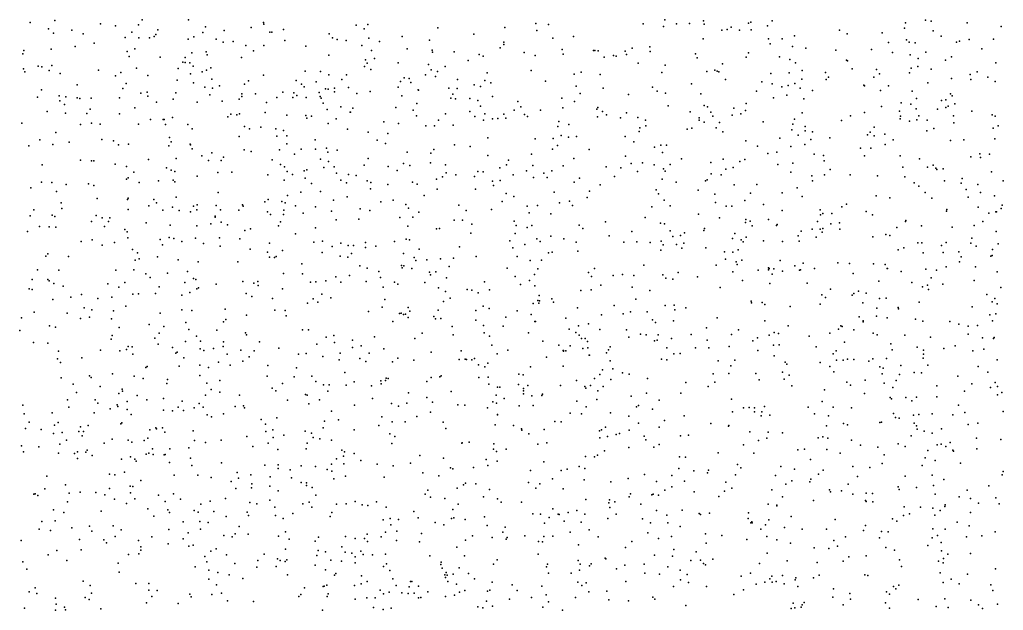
# Model space of a CAD drawing. Extents: x 0 to 9999, y 0 to 6000.
# Drawn here: x 4999 to 9996, y 0 to 3000 of the extents above; entities that cross this region are included whole.
import ezdxf

# ---------------------------------------------------------------- set-up
doc = ezdxf.new("R2010")
doc.units = 0
doc.layers.get('0').update_dxf_attribs({"linetype": 'CONTINUOUS'})

msp = doc.modelspace()

# ---------------------------------------------------------------- linework, layer by layer
for p in [(5622.3, 3000.2), (5856.6, 2998.7), (8276.3, 2999), (5052.1, 2985.6), (5146.2, 2954.3), (5177.6, 2995.2), (5410.5, 2978.5), (5486.7, 2969.1), (5603.8, 2974.2), (5701.7, 2949.3), (5944.2, 2964.5), (6175.3, 2960.6), (6238, 2985.8), (6239.9, 2976.7), (6340.4, 2950.3), (6709, 2972.6), (6750, 2953.7), (6767.9, 2976.4), (7123.7, 2957.9), (7464.8, 2959.7), (7621, 2981.1), (7685, 2975.1), (8166.9, 2979.5), (8269.3, 2965.9), (8336.4, 2978.7), (8401.7, 2980.2), (8472.8, 2994.1), (8476, 2977.6), (8593.7, 2950.2), (8614.2, 2962.8), (8702.5, 2982.7), (8714, 2987.4), (8715.9, 2948.2), (8798.5, 2968.7), (8822.2, 2994.9), (9493.5, 2957.1), (9499.9, 2984.6), (9600.4, 2997.8), (9630.5, 2992.1), (9812.9, 2983.8), (9985, 2965.5), (5171.8, 2932.1), (5265.2, 2947.4), (5322.8, 2927.5), (5535.3, 2909), (5568.6, 2936), (5605, 2908.1), (5658.2, 2908.1), (5683.1, 2913.9), (5690.8, 2925), (5855.9, 2901), (5883.4, 2913.8), (5929.5, 2934.5), (5998, 2900.9), (6038.9, 2944.4), (6270, 2936.2), (6279.6, 2936.2), (6572, 2928), (6588.7, 2908.4), (6613, 2899.4), (6773.6, 2906.5), (6942.6, 2914.2), (7306.1, 2926.4), (7626.7, 2945.8), (7708.6, 2906.8), (7812.3, 2914.4), (8472.1, 2902.3), (8566.2, 2947.6), (8655.8, 2947.6), (8803.6, 2903.5), (8873.4, 2902.6), (8935.5, 2918.7), (9163.3, 2947), (9203.6, 2927.7), (9380.2, 2933.3), (9640.1, 2942.8), (9680.4, 2915.9), (9822.5, 2899.4), (9947.2, 2901.4), (5159, 2850), (5281.2, 2864.2), (5377.9, 2880.9), (5585.2, 2852.8), (6033.8, 2886.6), (6033.8, 2886.5), (6084.4, 2888.5), (6148.4, 2869.5), (6239.3, 2868.9), (6346.8, 2894.7), (6453.6, 2866), (6657.8, 2893.7), (6737.8, 2868.2), (6828, 2889.7), (6968.2, 2851.8), (7082.1, 2895.9), (7440.5, 2858), (7458.4, 2886.4), (7459.7, 2873.5), (7755.3, 2848.8), (8110.5, 2855.1), (8200.8, 2861.6), (8812.6, 2878), (8925.2, 2864.1), (8993.7, 2855.8), (9325.8, 2849.4), (9412.9, 2883.9), (9505, 2897), (9518.5, 2885.3), (9548.5, 2882.8), (9759.1, 2886.6), (9773.2, 2890.3), (9887.7, 2851.9), (5016.3, 2826.3), (5020.1, 2843.2), (5544.9, 2838.2), (5555.8, 2813.4), (5713.8, 2810), (5840.5, 2807.3), (5874.5, 2832.3), (5946.1, 2837.4), (5952.5, 2821.7), (6126.6, 2807.7), (6188.1, 2842.4), (6569.5, 2820.1), (6786.4, 2844.1), (6802.4, 2803), (7094.9, 2845.8), (7096.8, 2835.1), (7206.2, 2836.4), (7334.2, 2823.6), (7354.1, 2814), (7562.1, 2833.9), (7618.4, 2818.5), (7760.5, 2825.6), (7914.7, 2843.7), (7921.1, 2843.2), (7938.4, 2842), (7969.1, 2809.9), (8015.2, 2819), (8029.9, 2814.1), (8075.3, 2840.6), (8081.7, 2823.1), (8202, 2837.9), (8431.8, 2825.9), (8440.7, 2806.7), (8690.3, 2809.7), (8701.9, 2831.9), (8859.9, 2811.6), (9144.7, 2845.7), (9434, 2833.6), (9522.9, 2821.4), (9564.5, 2803.1), (9602.3, 2834.8), (9732.2, 2810.8), (5018.8, 2751.3), (5093.1, 2763.7), (5112.3, 2760.3), (5162.8, 2767.6), (5592.9, 2753.7), (5804.1, 2752.4), (5829, 2784), (5840.5, 2782.9), (5864.2, 2781.3), (5881.5, 2763.6), (5971.1, 2755.7), (6750.6, 2762.4), (6757, 2795.4), (6764.7, 2779.3), (6922.1, 2781.3), (7077, 2771.7), (7160.8, 2762.9), (7277.9, 2793), (8140.6, 2778.6), (8278.8, 2768.3), (8570, 2776.3), (8911.1, 2797.2), (8939.9, 2781.3), (9199.1, 2794.8), (9205.5, 2791.6), (9227.9, 2750.2), (9527.4, 2754.2), (9561.3, 2762.8), (9702.8, 2794.4), (9958.8, 2780.6), (5026.5, 2735.3), (5150, 2742.2), (5205, 2726.7), (5400.2, 2743.1), (5486.6, 2715.6), (5514.1, 2732.7), (5651.1, 2716), (5867.4, 2725.9), (5926.9, 2736.1), (5949.3, 2743.6), (6237.3, 2718.9), (6449.8, 2739), (6527.2, 2737.8), (6570.1, 2720.4), (6660.3, 2719.4), (6782.6, 2747.1), (6952.8, 2705.1), (6978.4, 2700.6), (7061, 2719.8), (7089.1, 2745.7), (7111.5, 2711.6), (7122.4, 2736.2), (7373.9, 2730.9), (7597.3, 2742.7), (7816.1, 2722.7), (7851.3, 2734.1), (7948, 2722.1), (8262.2, 2732.2), (8490.7, 2737.5), (8531.6, 2744.5), (8543.1, 2739.1), (8550.8, 2735.7), (8815.1, 2726.6), (8907.9, 2729.9), (8975.1, 2742.2), (9092.2, 2732.4), (9107.6, 2708.5), (9338.6, 2708.9), (9351.4, 2747.1), (9366.8, 2725.2), (9519.1, 2730.9), (9629.8, 2748.2), (9732.2, 2701.1), (9828.2, 2721.7), (9862.8, 2734.6), (9917.1, 2707.8), (5292.1, 2668.9), (5523.1, 2651.1), (5541, 2675.7), (5799.6, 2693.3), (5882.8, 2679.7), (5939.7, 2657.8), (5975.6, 2698.1), (5979.4, 2651.6), (6014, 2664.4), (6142, 2671.8), (6161.8, 2690.2), (6403.7, 2690.8), (6431.9, 2672.6), (6444.7, 2659.6), (6505.5, 2684.9), (6552.8, 2649.2), (6598.3, 2652.7), (6635.4, 2696.5), (6670.6, 2656.3), (6922.7, 2657), (6934.2, 2687), (6986.7, 2681.5), (7179.3, 2652.5), (7222.2, 2651), (7222.9, 2696), (7308, 2669.5), (7340, 2660.2), (7361.7, 2691.7), (7393.1, 2679.6), (7670.8, 2687.3), (7825.7, 2663.2), (7964, 2652.3), (8214.8, 2658.2), (8412.6, 2674.4), (8585.4, 2695.7), (8769, 2684.4), (8821.5, 2674.5), (8871.4, 2659.6), (8903.4, 2666.5), (8937.3, 2675.8), (8964.9, 2651.7), (8971.9, 2697.8), (9096.1, 2695.8), (9288.1, 2668.3), (9291.3, 2663.4), (9412.8, 2664.9), (9612.5, 2679.7), (9830.8, 2695.5), (9954.3, 2686.7), (5090.5, 2606.9), (5110.3, 2644.5), (5199.3, 2613.6), (5234.5, 2607.8), (5290.8, 2602.8), (5305.5, 2599.5), (5363.1, 2601.4), (5505.8, 2603.9), (5615.3, 2627.3), (5647.9, 2631.8), (5650.5, 2612), (5793.2, 2627.8), (5965.3, 2617.9), (6127.2, 2623.9), (6127.2, 2610.1), (6197, 2622.8), (6305.8, 2605.2), (6337.1, 2632), (6387.1, 2605), (6392.2, 2628.1), (6407.5, 2614.8), (6455.5, 2604.3), (6520.2, 2630), (6525.3, 2609.5), (6530.4, 2601.2), (6566.9, 2647.9), (6599.5, 2633.8), (6711.5, 2625.7), (6780, 2635.7), (6941.3, 2613.5), (7023.8, 2643.1), (7025.1, 2642.7), (7190.2, 2600.8), (7200.5, 2621.3), (7212.6, 2598.4), (7286.2, 2600), (7400.8, 2610.6), (7752.8, 2600.9), (7847.5, 2624.5), (8092.6, 2620.9), (8238.5, 2637.7), (8279.5, 2626.1), (8459.9, 2623.7), (8742.2, 2636.6), (8829.2, 2603.7), (8895.7, 2617), (9027.6, 2641.2), (9372.5, 2640.9), (9533.2, 2637.3), (9554.9, 2599.3), (9727.7, 2623.1), (9736.7, 2612.8), (5203.1, 2587.2), (5226.8, 2568.6), (5583.9, 2551.8), (5694.6, 2581.5), (5778.4, 2596.2), (5901.3, 2581.2), (6028, 2586.8), (6113.8, 2595.9), (6252.7, 2579.5), (6541.9, 2576.9), (6630.2, 2556.7), (6691.7, 2551.3), (6909.9, 2554.4), (7016.8, 2573.9), (7327.2, 2588.9), (7340, 2560.6), (7529.4, 2585.4), (7546, 2556.8), (7757.9, 2552), (7818, 2585.1), (7937.1, 2554.6), (8293.5, 2562.7), (8475.9, 2564.1), (8493.2, 2557.9), (8627, 2550.9), (8690.3, 2574), (8982.8, 2598), (9377.6, 2558.6), (9478.1, 2578.2), (9526.8, 2570.5), (9681.6, 2589.6), (9703.4, 2592.9), (9704.7, 2554.7), (9715.5, 2561.2), (9750.1, 2573.5), (5139.1, 2533), (5232.5, 2524.7), (5340.7, 2523.7), (5358, 2545.3), (5505.8, 2522), (5776.5, 2502.7), (6056.2, 2507.4), (6072.2, 2520.7), (6102.3, 2516.6), (6116.3, 2521.3), (6246.3, 2528.8), (6357, 2515.8), (6453, 2513.9), (6458.7, 2499.5), (6481.8, 2509.9), (6561.1, 2543.8), (6678.9, 2529.6), (6680.2, 2530.6), (6998.2, 2540.8), (7015.5, 2511.7), (7162.7, 2522.4), (7285.6, 2533.8), (7311.2, 2508.3), (7361.7, 2521.3), (7459.6, 2520.2), (7469.9, 2499.4), (7512.1, 2539.8), (7564.6, 2518.9), (7580, 2509.2), (7645.9, 2541.3), (7931.3, 2546.4), (7934.5, 2505.9), (7959.5, 2533.9), (7979.9, 2517.2), (8051, 2501.6), (8081.7, 2527.8), (8139.9, 2503), (8404.9, 2531.9), (8451, 2501.4), (8509.8, 2531), (8520.7, 2510.7), (8618, 2514.5), (8663.4, 2522.1), (8685.8, 2538.9), (8973.8, 2526.8), (9220.2, 2511.9), (9291.9, 2528.5), (9468.5, 2535.2), (9474.3, 2509.6), (9553.6, 2547.3), (9567.1, 2511.1), (9661.8, 2545), (9743.7, 2511.8), (9835.9, 2535.8), (9939.5, 2516.2), (9954.2, 2509.7), (5009.8, 2474.7), (5308.7, 2468.1), (5363.7, 2474.7), (5408.5, 2469.3), (5603.1, 2469.4), (5663.9, 2492.9), (5729.2, 2492.9), (5733, 2493.5), (5740, 2467.5), (5853.9, 2467), (6141.3, 2457.9), (6225.1, 2454.4), (6566.2, 2472.3), (6607.2, 2496.4), (6849.7, 2480.6), (6924.6, 2472.1), (7062.9, 2461.1), (7106.4, 2461.5), (7126.9, 2489), (7201.7, 2464.1), (7356, 2489.4), (7400.8, 2496.9), (7428.9, 2497.6), (7733.5, 2457.3), (7738.7, 2483.2), (7789.9, 2467.9), (8149.5, 2450.6), (8178.3, 2489), (8179.6, 2461.1), (8413.2, 2449.1), (8451.6, 2489.5), (8475.9, 2478.8), (8537.3, 2451.5), (8554.6, 2477.9), (8776.1, 2481.4), (8927.1, 2470), (8934.8, 2495.7), (8990.4, 2456.9), (9174.8, 2487.5), (9340.5, 2453.7), (9471.7, 2496.5), (9520.3, 2484.3), (9556.8, 2491), (9609.3, 2489.2), (9744.3, 2476.4), (9944, 2449.1), (9969.6, 2460.8), (5182.6, 2427.8), (5759.9, 2400.9), (5875.7, 2445.6), (6114.4, 2407.4), (6166.9, 2445.2), (6301.3, 2445.3), (6305.1, 2408.9), (6339, 2437.4), (6356.3, 2410.4), (6664.8, 2443.9), (6769.1, 2429.6), (6869.6, 2421.3), (7378.4, 2400.3), (7750.8, 2411.5), (7787.9, 2403.5), (7827.6, 2406.3), (8075.9, 2406.8), (8147, 2431.9), (8390.1, 2444.6), (8571.3, 2430), (8921.3, 2440.7), (8953.3, 2414.4), (8989.8, 2436.3), (9026.9, 2431.3), (9114.6, 2399.8), (9306.6, 2415.1), (9319.4, 2429), (9340.5, 2410.7), (9394.9, 2418.5), (9607.4, 2436.4), (9643.9, 2447.5), (5046.3, 2359.7), (5102, 2389.8), (5167.9, 2366.5), (5250.4, 2377.3), (5416.8, 2391.1), (5475.7, 2385.6), (5501.3, 2365), (5551.9, 2368.4), (5756.7, 2359.4), (5769.5, 2379.4), (5864.8, 2367.9), (5866.7, 2364.8), (6356.3, 2369.7), (6500.3, 2389.6), (6815.2, 2387.5), (6857.4, 2370.5), (7207.5, 2364.5), (7287.5, 2356.3), (7618.3, 2395.3), (7709.9, 2396.9), (7731, 2360.6), (8119.4, 2379.6), (8225, 2353.4), (8257, 2362.4), (8285.2, 2362.4), (8687.7, 2384.3), (8747.9, 2356.9), (8860.5, 2398.5), (8916.8, 2356), (8987.9, 2366.7), (9018, 2391.7), (9395.5, 2366.2), (9435.9, 2390.5), (9727.7, 2386.7), (9796.2, 2389.5), (9952.3, 2395.3), (5875.1, 2343.7), (5924.3, 2308.9), (5975.5, 2323.5), (6034.4, 2301.3), (6140.6, 2338.5), (6175.8, 2331.2), (6318.6, 2339.1), (6395.3, 2317.9), (6429.9, 2342.6), (6502.9, 2342.9), (6558.5, 2348.3), (6564.3, 2327.3), (6612.9, 2337), (6967.5, 2327.3), (7087.8, 2322.5), (7103.8, 2340.7), (7377.1, 2309.9), (7599.8, 2317.6), (7705.4, 2341.7), (7892.9, 2340), (8077.8, 2306.6), (8265.3, 2326.3), (8800.4, 2320.4), (8845.8, 2327.4), (9034.6, 2317), (9083.2, 2309.9), (9271.4, 2348.3), (9290.6, 2307.8), (9323.2, 2347.8), (9472.3, 2308.1), (9832, 2303.2), (9876.8, 2319.1), (9880, 2300.1), (9926.7, 2317.4), (5114.1, 2262.5), (5309.3, 2287.1), (5365, 2282.6), (5376.5, 2283.4), (5484.7, 2266.5), (5542.9, 2253.7), (5653.6, 2289.2), (5794.4, 2295.2), (5958.2, 2285.2), (6022.9, 2285.2), (6282.1, 2287.8), (6324.3, 2263.9), (6344.8, 2253.4), (6527.2, 2291.9), (6543.8, 2249.7), (6567.5, 2280), (6597.6, 2253.4), (6749.9, 2262), (6769.1, 2295.7), (6871.5, 2254.1), (6948.9, 2269.1), (6982.2, 2259.6), (7086.5, 2272.8), (7162, 2263.5), (7473.1, 2263.7), (7482, 2287.2), (7606.8, 2260.2), (7760.4, 2257.2), (7814.8, 2295.7), (7978, 2252.8), (8106, 2269.5), (8162.9, 2272.4), (8223.1, 2262.8), (8303.7, 2265.2), (8362, 2294), (8511.1, 2274.6), (8573.2, 2291.8), (8623.7, 2249.8), (8657, 2279.4), (8683.9, 2290.5), (8850.9, 2265.1), (8927.1, 2272), (9085.8, 2282.5), (9486.4, 2251.4), (9570.2, 2293.7), (9611.8, 2250.6), (9640.6, 2261.5), (5578.7, 2225.9), (5745.8, 2246.9), (5768.8, 2235.1), (5788, 2228.4), (5901.3, 2205.8), (6006.2, 2223.9), (6077.3, 2225), (6260.3, 2212.2), (6357.6, 2228.3), (6385.7, 2213), (6444.6, 2231.9), (6458.1, 2237.9), (6609.1, 2219.8), (6669.9, 2214.2), (6709.6, 2208.7), (6917.6, 2233.6), (7146.7, 2202.2), (7165.9, 2222.7), (7215.1, 2212.7), (7310.5, 2204.3), (7326.5, 2229.6), (7354.7, 2227.6), (7438.5, 2247.7), (7506.3, 2212.9), (7574.2, 2232.5), (7661.8, 2220.1), (7702.2, 2232.1), (8020.9, 2203.6), (8052.9, 2247.9), (8137.3, 2228.8), (8269.8, 2242.2), (8278.1, 2231.5), (8512.4, 2217.4), (8563.6, 2211.9), (8586.6, 2240.7), (8916.8, 2226.5), (9023.1, 2206.3), (9087.7, 2212.9), (9116.5, 2238.8), (9218.2, 2212.3), (9357.1, 2206.3), (9495.4, 2202.3), (9654.1, 2245.3), (9658.6, 2238.4), (9691.2, 2241.8), (9935.7, 2227.3), (5110.9, 2175.2), (5163.4, 2173), (5235.7, 2163.6), (5348.3, 2167.2), (5376.5, 2158), (5541.6, 2190.6), (5549.9, 2196.1), (5606.9, 2173.7), (5705.4, 2182.2), (5779.7, 2185.6), (5788, 2175.9), (6342.9, 2184.5), (6449.7, 2194.4), (6481.1, 2167.8), (6631.5, 2185.2), (6660.3, 2171.4), (6765.2, 2181.4), (6783.2, 2172.4), (6868.9, 2163.5), (6994.3, 2174.9), (7018, 2164.1), (7116.6, 2190.7), (7400.7, 2180.1), (7407.1, 2158.2), (7441, 2183.7), (7610, 2198.1), (7679.8, 2197.8), (7816.1, 2174.8), (7843.6, 2194.5), (7948.5, 2160.5), (8262.8, 2190.9), (8333.8, 2175), (8484.2, 2182), (8492.5, 2187.5), (8628.2, 2161.9), (8743.4, 2162.2), (9026.9, 2181.2), (9542.7, 2171.7), (9567.7, 2154.8), (9696.9, 2182), (9782.1, 2169.1), (9787.2, 2194), (9867.2, 2163), (9995.8, 2181.9), (5056.5, 2146), (5186.4, 2127.7), (6008.1, 2122.9), (6360.1, 2106.6), (6428, 2123.6), (6527.8, 2127.7), (6663.5, 2100.7), (6781.2, 2141.6), (7054.5, 2107.7), (7120.4, 2139.4), (7315.6, 2139.9), (7471.1, 2118.1), (7510.2, 2102.1), (7714.3, 2123.7), (7893.5, 2129.3), (8232.7, 2136), (8244.2, 2115.3), (8445.8, 2134.3), (8530.3, 2113.1), (8712.7, 2118.2), (8872.7, 2120.6), (8948.2, 2146), (8973.8, 2102.9), (9350.7, 2105.6), (9599.7, 2122.4), (9807, 2137), (9817.9, 2099.1), (9880.6, 2123.1), (9951, 2105.8), (5210.1, 2069.5), (5393.8, 2092.1), (5546.7, 2087.6), (5550.6, 2092.8), (5655.5, 2053.9), (5681.1, 2086.9), (5694.6, 2069.8), (5795, 2097.9), (5882.1, 2053.6), (5901.3, 2060.4), (5997.9, 2056.1), (6131.6, 2060.1), (6134.2, 2053.7), (6245.6, 2075.8), (6262.2, 2086.3), (6332, 2076.1), (6348, 2070.1), (6400.4, 2054.2), (6502.8, 2049.1), (6593.7, 2083), (6834.3, 2075.6), (6896.4, 2083.2), (6961.7, 2060.7), (7231.1, 2058.5), (7450.6, 2077), (7578, 2053.1), (7630.5, 2055.7), (7741.2, 2069.8), (7791.7, 2078.4), (7807.7, 2055.7), (7882.6, 2097.7), (8210.3, 2049), (8273.6, 2083.6), (8303.1, 2054.4), (8534.1, 2072.3), (8587.9, 2053.6), (8617.9, 2052.2), (8683.2, 2081), (8777.3, 2060.8), (9176, 2050), (9199, 2063.6), (9419.2, 2095.2), (9632.3, 2093), (9990, 2057.7), (5052, 2004), (5071.9, 2034.8), (5164.6, 2007.9), (5178.1, 2000.7), (5213.9, 2040.4), (5388, 2005.9), (5551.2, 2036.1), (5726.5, 2032.3), (5775.2, 2047.1), (5809.7, 2031.7), (5868, 2025), (5899.3, 2034.1), (5992.8, 2002.7), (6019.7, 2033.7), (6113.1, 2032), (6259, 2023.5), (6273.7, 2010.4), (6339.6, 2011.2), (6340.9, 2033.4), (6439.5, 2017.1), (6584.1, 2027.6), (6729.4, 2039.8), (6777.4, 2030.3), (6975.1, 2043.2), (7027, 2022), (7267, 2030.3), (7396.9, 2036.2), (7588.2, 2019.2), (7698.3, 2014.1), (8448.3, 2012.6), (8872.6, 2031.3), (9065.9, 2035), (9067.2, 2009.8), (9080, 2015.8), (9124.8, 2015.8), (9299.5, 2025.5), (9331.5, 2008.5), (9707.2, 2027.5), (9709.7, 2036.3), (9868.4, 2048.2), (9922.8, 2017.2), (9958.7, 2024.4), (9961.9, 2024.2), (9984.9, 2040.9), (5100, 1949.8), (5363.7, 1975.5), (5418.1, 1993.5), (5430.9, 1950), (5450.7, 1974.5), (5457.8, 1993.6), (5641.4, 1968.4), (5764.3, 1955.7), (5899.3, 1953.7), (5969.7, 1962.6), (5992.8, 1996.8), (6022.8, 1971.3), (6055.5, 1957.8), (6314.7, 1953.9), (6323.6, 1972.6), (6607.1, 1983.2), (6721.7, 1986.2), (6931, 1994.9), (6971.9, 1951.2), (6996.9, 1996.8), (7207.4, 1981.5), (7248.4, 1981.6), (7296.4, 1960.9), (7511.4, 1976.8), (7522.3, 1955.2), (7601.7, 1954.5), (7841.6, 1957), (7974.8, 1972.8), (8177.6, 1995.1), (8255.1, 1967), (8275.5, 1962.9), (8555.2, 1993.3), (8687, 1969.8), (8689, 1985.3), (8710.7, 1976.8), (8721, 1952.3), (8803.5, 1985), (8843.2, 1954), (8847, 1960.2), (9051.8, 1974.9), (9120.3, 1962.8), (9164.5, 1967.7), (9498.5, 1974.6), (9501.7, 1980.6), (9579.8, 1953.9), (9848.6, 1955.6), (9892.1, 1974.6), (5039.2, 1923.7), (5149.3, 1948.2), (5183.8, 1946.9), (5534.5, 1933.7), (5545.4, 1922.4), (6143.2, 1929.2), (6171.3, 1937.2), (6400.4, 1912.5), (6502.2, 1943.2), (7117.2, 1938.4), (7131.3, 1939.6), (7291.9, 1916.1), (7516.5, 1913.6), (7578, 1944.5), (7697.6, 1900.3), (7860.2, 1939.8), (7993.9, 1903), (8109.8, 1923.5), (8303.1, 1927.8), (8356.2, 1903.3), (8376.7, 1917.8), (8474.6, 1929.8), (8477.8, 1939.3), (8632, 1914.9), (8953.3, 1902.9), (8969.3, 1925.3), (9024.9, 1936.1), (9066.5, 1936.4), (9076.1, 1920.1), (9078.7, 1940.3), (9165.1, 1935.8), (9398.7, 1908.4), (9419.8, 1903.6), (9455.6, 1944.8), (9737.2, 1946.1), (9960.6, 1924.8), (5311.8, 1873.7), (5366.9, 1881.2), (5418.1, 1854.5), (5480.8, 1869.2), (5549.3, 1892.2), (5713.1, 1883.4), (5724.6, 1856.9), (5759.2, 1893.7), (5782.8, 1889.2), (5823.2, 1873), (5892.3, 1891), (5933.9, 1863.2), (6013.9, 1892.1), (6018.4, 1849.7), (6118.2, 1886.3), (6267.9, 1865), (6494.5, 1870.1), (6538, 1875.6), (6586.6, 1848.9), (6631.4, 1865.1), (6667.9, 1853.9), (6694.8, 1852.5), (6756.2, 1868.3), (6808.1, 1849.4), (6904.1, 1874.2), (6963.6, 1886.2), (6980.2, 1882.1), (7489, 1877), (7565.8, 1858.8), (7626.6, 1887), (7643.2, 1873.2), (7762.9, 1887.5), (7826.9, 1869.7), (8068.8, 1870.6), (8134.7, 1872.2), (8201.9, 1868.4), (8258.3, 1875), (8267.9, 1856.1), (8317.8, 1898.7), (8336.3, 1858.3), (8372.8, 1864.4), (8619.8, 1888.8), (8664, 1881.9), (8674.9, 1872.2), (8689.6, 1894.9), (8777.3, 1877.3), (8875.2, 1873.2), (8958.4, 1874.4), (9046.1, 1896.2), (9334, 1897.9), (9561.9, 1866.2), (9582.4, 1867.2), (9682.8, 1853.3), (9705.9, 1868.4), (9830.7, 1865.4), (9835.8, 1890.6), (9858.8, 1850.4), (9970.2, 1862.2), (5132.6, 1799.8), (5142.2, 1811.4), (5572.9, 1832.5), (5597.9, 1815.3), (6170.7, 1833.9), (6257.7, 1818.7), (6334.5, 1827.7), (6535.4, 1817), (6684.6, 1811.8), (6756.2, 1843.3), (6948.9, 1812.3), (7029.5, 1834.2), (7233.7, 1846.6), (7504.4, 1841.9), (7685.5, 1816.6), (7704.7, 1818.8), (7835.2, 1823.6), (8257, 1830.2), (8363.8, 1839), (8485.4, 1840.6), (8579.5, 1821.6), (8622.4, 1818.6), (8648.6, 1831), (9461.4, 1830.5), (9491.5, 1841.7), (9588.7, 1815.2), (9691.1, 1817.9), (9770.5, 1820.7), (9933.1, 1799.2), (9939.5, 1801.7), (9942, 1833.1), (5247.2, 1797.1), (5586.4, 1778.7), (5606.8, 1785.2), (5700.3, 1795.3), (5804, 1780.8), (5905.7, 1770.4), (6107.3, 1771), (6268.6, 1793.5), (6294.8, 1792.1), (6303.1, 1797.3), (6433, 1760.2), (6627.6, 1798.6), (6667.3, 1793.7), (6728.1, 1750.5), (6939.9, 1751.4), (6950.8, 1750), (7003.9, 1792.5), (7011.6, 1777.6), (7068.5, 1780.2), (7136.4, 1785.2), (7203.6, 1788.7), (7318.8, 1798), (7527.4, 1797.1), (7592.7, 1776.5), (7650.9, 1779.2), (8170.6, 1753.4), (8537.3, 1753), (8585.3, 1783.5), (8639, 1770.8), (8644.1, 1756.7), (8667.2, 1778.2), (8863, 1776.8), (8936.6, 1750.2), (8978.9, 1762.7), (9154.8, 1765.6), (9215, 1761.9), (9336, 1759.8), (9396.8, 1756), (9773.1, 1769.7), (9781.4, 1795.8), (5089.7, 1728.8), (5199.2, 1727.1), (5487.8, 1727.5), (5580, 1729.4), (5640.8, 1708.9), (5750.2, 1713.2), (5852.6, 1720.5), (6339, 1711.6), (6435.6, 1708.5), (6674.3, 1701.6), (6765.2, 1738.9), (6824.7, 1721.9), (6942.5, 1740), (6991.1, 1736.7), (7080.7, 1717.1), (7086.4, 1704), (7114, 1719.6), (7181.2, 1745.7), (7475.6, 1738.7), (7614.4, 1706.1), (7632.3, 1735.2), (7888.3, 1715.3), (7919.7, 1736.5), (8013.8, 1700), (8061.8, 1706.2), (8120, 1700), (8266.6, 1703.7), (8344, 1716.7), (8622.4, 1719), (8751, 1728.3), (8802.9, 1739.3), (8804.1, 1730.4), (8807.3, 1735.6), (8821.4, 1707), (8829.7, 1734.6), (8873.9, 1722.9), (8961.6, 1727.2), (8965.4, 1729.1), (9036.4, 1736.4), (9234.2, 1710.7), (9405.7, 1736.1), (9407.6, 1735.7), (9477.4, 1721.1), (9602.8, 1733.3), (9656.6, 1727.7), (9705.9, 1744.2), (9855.6, 1745), (9965.7, 1720.2), (5063.5, 1679.7), (5142.9, 1681.1), (5149.9, 1674.3), (5172.3, 1660.1), (5447.5, 1659.1), (5534.5, 1664.7), (5662.5, 1691.2), (5838.5, 1665.6), (5882.7, 1686.3), (5893.5, 1679.9), (5997.2, 1656.1), (6133.5, 1669.8), (6189.8, 1662.2), (6209, 1670), (6211, 1649.2), (6477.2, 1667.4), (6504.7, 1669), (6554.6, 1674.1), (6605.2, 1694.7), (6631.4, 1667.1), (6759.4, 1670.9), (6833, 1690.9), (6902.8, 1667.8), (6920.1, 1657.5), (7057.6, 1665.9), (7167.1, 1688.9), (7360.4, 1668.9), (7515.9, 1695), (7543.4, 1655.5), (7590.1, 1675.9), (7904.3, 1695.4), (7951, 1651.9), (8281.3, 1687.1), (8317.1, 1682.5), (8442.5, 1693.7), (8671.7, 1675.4), (8810.5, 1659.8), (8999.3, 1661.9), (9364.7, 1672.8), (9531.1, 1665.3), (9610.5, 1652.3), (9629.7, 1689.4), (9689.2, 1656.8), (9847.9, 1674.7), (5048.1, 1632.8), (5062.9, 1629), (5220.9, 1647), (5313.7, 1604.7), (5502.5, 1641.1), (5574.2, 1606.4), (5603, 1607.3), (5688.7, 1610), (5707.3, 1642.6), (5823.8, 1601.3), (5864.1, 1614.7), (5899.3, 1632.9), (5908.3, 1638.8), (6150.2, 1608.6), (6333.8, 1633.5), (6534.8, 1606), (6846.5, 1642.4), (7127.4, 1637.5), (7163.2, 1619.2), (7273.3, 1630.3), (7295.7, 1626.3), (7328.3, 1612.6), (7385.9, 1627.3), (7616.3, 1647.9), (7638.1, 1599.5), (7849.3, 1625.1), (7903, 1628.6), (8110.4, 1642.2), (8200.6, 1624), (8557.7, 1640.7), (9073.5, 1603.1), (9117.7, 1631.6), (9227.8, 1600.4), (9236.7, 1609.5), (9260.4, 1621.7), (9298.8, 1610.3), (9584.9, 1642.5), (9615.6, 1629.4), (9912.6, 1605), (9984.2, 1640.6), (5167.2, 1579), (5258.7, 1591.2), (5396.9, 1583.4), (5467.3, 1590.4), (6179, 1593.7), (6283.3, 1584.5), (6461.2, 1560.6), (6490, 1582.3), (6513.7, 1566.1), (6579.6, 1587.3), (6854.8, 1578.3), (7151.7, 1568.7), (7186.9, 1585.6), (7607.4, 1559.3), (7631.1, 1573.4), (7636.8, 1560.5), (7640.7, 1571.6), (7703.4, 1583), (7711.7, 1565.2), (8130.2, 1580.2), (8279.3, 1549.3), (8324.8, 1550.3), (8715.2, 1570.7), (8717.1, 1561.5), (8771.5, 1563.5), (8785.6, 1553.7), (9066.5, 1555.6), (9092.7, 1588.7), (9282.8, 1562), (9367.3, 1583.3), (9401.2, 1585.9), (9568.9, 1565), (9940.1, 1566.6), (9952.9, 1584.7), (9964.4, 1557.2), (5073.1, 1514.8), (5240.1, 1509.5), (5327.8, 1536), (5365.5, 1527), (5476.9, 1521.1), (5539, 1544.6), (5713, 1509.6), (5823.1, 1525.7), (5873.7, 1523.5), (6043.9, 1529), (6151.4, 1499.6), (6296.1, 1524.7), (6348.5, 1523.9), (6770.9, 1517.4), (6841.3, 1540.3), (6928.4, 1508), (6936.7, 1510.1), (6949.5, 1502.5), (6959.1, 1504), (6973.2, 1537.8), (6982.1, 1520), (7124.8, 1525.2), (7316.8, 1523), (7353.3, 1544.8), (7384.7, 1534), (7526.7, 1521.5), (7598.4, 1502.7), (7833.9, 1536.9), (7954.9, 1501.1), (8020.2, 1549), (8065.6, 1505.3), (8102.7, 1516.5), (8187.2, 1515.8), (8327.3, 1525.8), (8383.7, 1535.8), (8913.6, 1543.3), (9353.2, 1535.6), (9462.6, 1538.7), (9464.6, 1532.1), (9837.7, 1541.8), (9928.5, 1501.2), (9958, 1505.9), (5008.4, 1485), (5307.9, 1482.6), (5354, 1488.8), (5465.4, 1481), (5656.7, 1452), (5843.6, 1461.8), (6035, 1465.2), (6047.1, 1476.8), (6353, 1496.7), (6895.1, 1467), (6972.5, 1488.3), (7103.7, 1493.1), (7112, 1481.2), (7138.3, 1481.7), (7316.2, 1474.8), (7469.1, 1488.4), (7616.3, 1466.9), (7620.2, 1467.5), (7773.1, 1484.4), (7888.9, 1454.9), (8213.4, 1475.2), (8228.8, 1461.3), (8320.3, 1471), (8543, 1485.7), (8785.5, 1471.4), (9264.2, 1491.3), (9284.7, 1469.9), (9284.7, 1465.6), (9351.9, 1494.3), (9406.3, 1485.7), (9550.3, 1479.8), (9588.1, 1468.5), (9725, 1466.9), (9769.8, 1453.4), (9941.3, 1470.2), (4999.5, 1421.3), (5151.8, 1445.6), (5181.2, 1437.6), (5505.1, 1436.3), (5707.9, 1407.7), (5732.2, 1441.7), (5859, 1426.4), (6000.4, 1423.2), (6146.9, 1410.1), (6151.4, 1399.8), (6436.8, 1425.5), (6466.9, 1424.1), (7044.2, 1408), (7196.5, 1441.4), (7355.2, 1446.3), (7359.7, 1409.2), (7455.7, 1443.9), (7585, 1409.6), (7791, 1428), (7824.3, 1410.9), (7839, 1445.6), (7946.5, 1425.8), (8081.6, 1424.5), (8153.2, 1403.5), (8242.2, 1400.1), (8409.9, 1401.1), (8489.2, 1435.5), (8614.7, 1401.9), (8651.1, 1424.3), (8832.9, 1411.3), (8854.7, 1406), (8903.3, 1445.4), (9115.8, 1408), (9158.6, 1428.5), (9170.2, 1446), (9177.8, 1442.2), (9237.4, 1424.7), (9334.6, 1407.5), (9355.1, 1399.9), (9817.2, 1402.7), (9818.5, 1444.2), (9865.8, 1447.3), (5070.5, 1360.3), (5142.2, 1356.4), (5464.7, 1377.3), (5469.2, 1395.3), (5685.5, 1382.7), (5702.8, 1351.8), (5842.3, 1366.3), (5898, 1392.6), (5918.5, 1367.8), (6034.3, 1363.7), (6218.6, 1364.3), (6508.5, 1352.9), (6557.2, 1387.4), (6596.2, 1396), (6598.1, 1360.9), (6690.9, 1372.8), (6802.3, 1389.2), (7007.1, 1381.3), (7202.3, 1398.9), (7386.6, 1392.4), (7656.6, 1367.9), (7841.6, 1398.6), (7853.1, 1380.4), (7872.9, 1380.2), (7883.2, 1365.3), (8093.1, 1388.4), (8181.4, 1398.9), (8223.6, 1368.6), (8238.4, 1372.6), (8310.7, 1380.9), (8492.4, 1372.6), (8723.5, 1369.4), (8747.1, 1383.8), (8806, 1397.6), (8857.9, 1349.2), (9009.5, 1392.6), (9190, 1361.6), (9425.5, 1353.5), (9496.5, 1397.1), (9626.5, 1387.8), (9890.8, 1384.5), (9945.8, 1380.1), (9950.3, 1386.3), (5197.2, 1316.6), (5410.3, 1322.1), (5508.2, 1318.6), (5541.5, 1324.8), (5549.8, 1340.1), (5571.6, 1338.2), (5573.5, 1301.3), (5775.1, 1335.3), (5793, 1306.2), (5800.1, 1310.6), (5915.9, 1329), (5935.1, 1319.3), (5984.4, 1329.7), (6033.7, 1340.4), (6052.9, 1300.8), (6123.3, 1320.9), (6190.4, 1317.5), (6316.5, 1331), (6415.7, 1301.4), (6454.1, 1304.2), (6627.5, 1306.7), (6690.9, 1335.6), (6734.4, 1343.4), (6775.4, 1306.3), (6849.6, 1327.7), (7090.2, 1311.3), (7241.9, 1318.2), (7397.4, 1347.5), (7425.6, 1303.2), (7480, 1322.2), (7737.9, 1347.5), (7759.7, 1319.3), (7761.6, 1320.4), (7762.2, 1316.9), (7773.7, 1318.3), (7796.1, 1342.8), (7860.8, 1330), (7886.4, 1333.9), (7980.4, 1307.6), (7990.7, 1323.2), (7999.6, 1338.5), (8286.4, 1334.1), (8322.8, 1303), (8354.8, 1304.3), (8432.3, 1332.8), (8500.1, 1333.9), (8603.1, 1340.2), (8748.4, 1319.5), (8829.1, 1347.3), (9044.7, 1338.1), (9131.8, 1302.4), (9147.1, 1318.2), (9431.3, 1323.4), (9559.3, 1336.8), (9590.6, 1300.7), (9591.3, 1322.2), (9694.3, 1330.4), (9751.9, 1343.8), (9841.5, 1318), (9897.2, 1326.5), (5192.1, 1278.4), (5206.2, 1258.9), (5315, 1283.2), (5834, 1282), (6008.7, 1260), (6133.5, 1266.1), (6165.5, 1288), (6539.2, 1289.4), (6621.8, 1271.9), (6726.7, 1278.8), (6757.5, 1264.8), (6893.1, 1262.2), (6920.7, 1280.4), (7001.3, 1271.1), (7231.7, 1273.8), (7262.4, 1275.7), (7268.8, 1274), (7295.7, 1271.7), (7309.1, 1280), (7376.9, 1255.4), (7675.8, 1286.5), (7892.8, 1295.5), (7894.7, 1295.9), (7999, 1267.1), (8259.5, 1276.6), (8286.3, 1272.3), (8548.1, 1267.7), (8632.6, 1271.3), (8831.6, 1292.8), (8888.6, 1260.7), (8896.2, 1250), (9065.2, 1259.8), (9148.4, 1270.8), (9182.3, 1270), (9205.3, 1276.4), (9236.1, 1274.3), (9312.9, 1265.5), (9334, 1277.9), (9402.5, 1279), (9588.7, 1280.8), (9964.4, 1273), (5471.1, 1201.5), (5640.1, 1234.4), (5647.7, 1238.4), (5810.3, 1240.4), (5914.6, 1244.7), (5958.1, 1234.2), (6069.5, 1244.8), (6259.6, 1243.2), (6405.5, 1232.1), (6650.6, 1207.5), (7330.9, 1247.2), (7362.9, 1236.4), (7535, 1200.3), (7593.9, 1236.7), (7759.6, 1240), (7960.6, 1221.2), (8011.8, 1227.6), (8061.7, 1206.5), (8523.1, 1201.6), (8602.5, 1203.4), (8612.1, 1242.7), (8738.8, 1203.9), (8874.5, 1209.5), (9115.1, 1238.9), (9135.6, 1210.8), (9368.5, 1236.1), (9381.3, 1201.7), (9385.8, 1230), (9474.8, 1244.3), (9543.9, 1208.1), (9581, 1206.7), (9613.6, 1245.4), (9867.7, 1239.3), (9917.6, 1210.1), (5210.6, 1181.8), (5270.8, 1149.6), (5354, 1191.1), (5363, 1182), (5581.8, 1189.7), (5626, 1178.2), (5746.3, 1151.6), (5750.8, 1172), (5914, 1193.2), (5949.8, 1153.3), (6016.4, 1166.7), (6256.4, 1189.7), (6335.1, 1151.6), (6394.6, 1186.6), (6483.5, 1190.3), (6504, 1163), (6697.9, 1160.5), (6834.9, 1165.3), (6835.5, 1151.4), (6857.3, 1167.7), (6860.5, 1178.7), (6872, 1177.8), (7068.5, 1163.2), (7089.6, 1182), (7133.8, 1186.7), (7140.8, 1191), (7332.1, 1182.7), (7379.5, 1184.4), (7383.3, 1149.6), (7556.8, 1195.5), (7828.8, 1167.9), (7919, 1178.4), (7945.9, 1198.6), (8002.2, 1173.3), (8095.6, 1198.9), (8188.4, 1176.9), (8384.3, 1157.5), (8530.2, 1159), (8756.7, 1170.8), (8882.2, 1174.9), (8907.8, 1195), (9202.1, 1159.4), (9293.7, 1169.1), (9390.9, 1154.3), (9452.4, 1167.2), (9469.6, 1198.2), (9764.7, 1189.7), (9837, 1150.1), (9954.1, 1158), (5288.1, 1106.3), (5408.4, 1136.9), (5502.5, 1101.4), (5520.4, 1122.9), (5522.3, 1112.7), (5971.6, 1122.6), (6015.7, 1107.5), (6282.6, 1129), (6300.5, 1114.5), (6543.7, 1144.9), (6564.8, 1112.9), (6572.5, 1145.2), (6658.2, 1143.4), (6786.2, 1139.7), (6975, 1105.5), (7191.3, 1111.2), (7427.5, 1134.2), (7438.4, 1133.6), (7533.1, 1147.7), (7558, 1127.5), (7558, 1115.4), (7558, 1100.4), (7580.4, 1141.8), (7746.2, 1141.4), (7869.7, 1136.4), (7875.5, 1127.9), (7899.2, 1142.5), (7936.9, 1115), (7963.1, 1136.4), (8183.3, 1102.9), (8358.6, 1103.3), (8497.5, 1136.9), (8921.8, 1139.8), (9088.2, 1120.4), (9220.1, 1143.6), (9291.1, 1100.7), (9435.7, 1132.5), (9657.8, 1140.3), (9799.2, 1112.8), (9931.1, 1132.6), (9967.5, 1137.4), (9988, 1106.3), (5242, 1069.9), (5383.4, 1069.3), (5396.9, 1053.2), (5545.3, 1060.4), (5595.9, 1090.6), (5645.8, 1068.9), (5730.3, 1075.3), (5825, 1062.3), (5912, 1051.2), (5943.4, 1092.7), (6116.8, 1093), (6359.4, 1066.8), (6450.9, 1095.6), (6459.2, 1092.4), (6523.2, 1070.1), (6792.6, 1076.6), (6888.6, 1051.5), (6966.1, 1052.9), (7068.5, 1080.4), (7096.6, 1057.5), (7402.5, 1058.4), (7419.8, 1092.2), (7421.1, 1051.7), (7461.4, 1075.3), (7600.9, 1090.2), (7652.8, 1090.7), (7655.3, 1098.7), (7829.4, 1062.8), (7931.1, 1071.1), (8105.2, 1088.2), (8247.3, 1067.7), (8615.9, 1072.8), (9076.1, 1060.7), (9421.6, 1081.7), (9428.7, 1074.1), (9500.4, 1081.2), (9531.7, 1065), (9554.8, 1083.2), (9658.4, 1084.8), (9967.5, 1094.7), (5016.1, 1042.4), (5165.2, 1003.8), (5249, 1031.7), (5378.3, 1003.4), (5459.6, 1023.7), (5494.8, 1043.9), (5498, 1035.8), (5545.3, 1020.9), (5730.9, 1017.2), (5775.1, 1013), (5804.5, 1032.5), (5832, 1015.9), (5885.2, 1028.5), (5931.9, 1032.6), (6093.8, 1035.2), (6136, 1039.3), (6141.8, 1028.2), (6468.8, 1049.1), (6582.7, 1011.6), (6701.1, 1042), (6923.2, 1037.9), (7085.7, 1007.3), (7225.3, 1044.2), (7261.1, 1041.9), (7376.3, 1028.9), (7536.9, 1038.4), (7608, 1041), (7795.5, 1002.3), (7878, 1033.2), (8000.9, 1003.7), (8133.4, 1033.2), (8143, 1040.5), (8213.4, 1022.2), (8619.7, 1007.6), (8676.1, 1028.4), (8705.5, 1030.9), (8732.4, 1027.9), (8732.4, 1007.6), (8768.9, 1007.6), (8783.6, 1035.4), (9005.7, 1032.6), (9131.7, 1031.6), (9225.8, 1029), (9438.9, 1000.3), (9767.9, 1041.9), (9800.5, 1005.8), (9995.7, 1009.5), (5023.1, 997.6), (5048.1, 955.3), (5194.6, 953.6), (5518.4, 952), (5565.8, 994.7), (5952.3, 992.7), (5974.7, 982.8), (6035.5, 998.7), (6225.6, 969.9), (6305, 977.7), (6547.5, 960.8), (6619.8, 968.2), (6839.3, 983.8), (6891.2, 957.3), (6958.4, 957.2), (7017.3, 984.4), (7150.4, 956.5), (7426.8, 993.9), (7427.5, 995.5), (7718.7, 958.8), (7750.7, 958), (7853.1, 997.9), (8093.7, 985.6), (8143.6, 950.2), (8275.4, 964.7), (8374.6, 988.2), (8766.3, 988.9), (8809.8, 991.2), (9037.6, 998.1), (9108, 988.4), (9184.2, 949.5), (9368.5, 953.8), (9376.8, 956.7), (9449.1, 979.3), (9467.1, 975.5), (9540.7, 992.3), (9542.6, 951.1), (9566.3, 995.2), (9634.1, 998.4), (9739.1, 993.6), (9867, 951.1), (5028.9, 923.6), (5108.9, 919.3), (5176.1, 941.4), (5215.7, 903.6), (5299.6, 907.8), (5309.2, 932.5), (5323.9, 908.1), (5347.6, 938.3), (5513.3, 946.8), (5661.1, 917.5), (5691.9, 927), (5693.8, 922.5), (5724.5, 927.3), (5736.7, 904.4), (5880.7, 912.6), (6247.4, 945.6), (6249.9, 908.3), (6285.1, 917.4), (6450.2, 910.5), (6481.6, 900.5), (6540.5, 926.6), (6698.5, 916.4), (6824.6, 939.5), (7165.1, 924.1), (7415.3, 942.4), (7507.5, 938.6), (7549.1, 921.3), (7549.7, 915.7), (7664.3, 918), (7945.2, 911.7), (7955.4, 917.7), (7975.3, 931.1), (8095.6, 914.7), (8247.9, 929.8), (8510.3, 949.2), (8599.9, 934.8), (8601.8, 938.6), (8709.3, 907.4), (8801.5, 905.4), (8875.1, 902.3), (9098.4, 937.2), (9204, 942.4), (9556, 937.5), (9559.2, 920.6), (9594.4, 910.5), (9634.1, 900.2), (9682.1, 922.1), (9817.1, 944.2), (5170.9, 898.7), (5237.5, 865.3), (5317.5, 887), (5469.2, 869.1), (5550.4, 864.6), (5569, 854.8), (5631.1, 863.3), (5650.3, 875), (5887.7, 862.2), (5944, 852.9), (6023.4, 864.8), (6153.9, 882.5), (6262.1, 849.6), (6287.7, 878.1), (6340.8, 890.5), (6490.5, 877.4), (6524.5, 870.7), (6582.7, 863.7), (6879, 896.6), (6905.2, 883), (7247.6, 851), (7282.2, 854.8), (7586.2, 896.2), (7677.1, 850.7), (7945.8, 877.1), (7986.2, 883.1), (8029, 893.1), (8046.3, 898), (8171.8, 884.7), (8180.7, 865.6), (8356.7, 885.8), (8397.7, 889.7), (8752.8, 862.5), (8795.7, 875.4), (9055.6, 876.4), (9078.6, 880.8), (9104.8, 874.9), (9225.8, 863.8), (9528.5, 887.2), (9726.2, 852.3), (9860, 875.2), (9982.9, 868.4), (5008.4, 835.8), (5018.6, 805.4), (5096, 830.9), (5202.9, 843.4), (5293.2, 804.6), (5334.8, 804), (5336, 804.1), (5343.1, 813.3), (5429.5, 848.7), (5674.6, 821.3), (5762.3, 820.5), (5859.5, 825.2), (6184, 832.6), (6310.1, 816.5), (6454.7, 820.9), (6460.5, 849), (6635.2, 814.2), (6649.9, 804.7), (6890.5, 846.8), (7246.4, 849.2), (7407, 818.8), (7408.9, 845.7), (7421.1, 806.2), (7471, 819.3), (7631, 844.1), (7970.2, 809.6), (8094.3, 827), (8221, 828.9), (8247.9, 842.7), (8547.4, 799.9), (8676.7, 841.3), (8951.9, 815.2), (8985.8, 819.6), (9099.1, 816.3), (9270.6, 839), (9359.5, 828.3), (9461.3, 845.2), (9498.4, 832.2), (9613.6, 812.7), (9660.3, 841.4), (9680.8, 843.8), (9703.8, 832.6), (9739.7, 814.1), (9743.5, 808.3), (9861.3, 820.1), (5196.5, 798.6), (5277.8, 797.6), (5293.1, 772.2), (5368, 787.1), (5516.5, 767.9), (5563.2, 779.9), (5583.7, 767.4), (5591.4, 758.1), (5641.9, 793.2), (5655.4, 798.9), (5677.8, 791.6), (5734.1, 790.7), (5739.2, 792.1), (5761, 751), (5867.8, 773.6), (6025.3, 749.9), (6609.6, 769.3), (6644.8, 783.3), (6697.9, 796.3), (6733.1, 761.2), (7032, 786.7), (7152.3, 773.7), (7368.6, 766.1), (7424.3, 758.3), (7662.3, 753.8), (7873.5, 782.1), (7919, 780.3), (7935, 789), (8351.6, 780.1), (8381.7, 778.8), (8728.5, 798.3), (9017.1, 765.8), (9168.2, 798.5), (9390.2, 789.9), (9598.9, 774.5), (9650.1, 761.6), (5531.9, 702.1), (5873.6, 736), (6104, 700.9), (6244.1, 737.6), (6312.6, 739), (6312.6, 720.5), (6373.4, 713.5), (6429.7, 733.5), (6502.1, 730.3), (6562.2, 714.8), (6582.7, 743.1), (6584.6, 706.9), (6646, 743.9), (6816.3, 741.8), (6896.9, 733.8), (6984, 747.7), (7187.5, 723.4), (7199.6, 718.7), (7305.2, 725.6), (7378.2, 735.5), (7593.8, 711.1), (7749.4, 710.5), (7781.4, 717.8), (7840.9, 730.4), (7870.9, 720.4), (8348.4, 720), (8423.9, 708.4), (8499.4, 712.8), (8646, 740.5), (8662.6, 724.5), (8865.5, 731.3), (8935.9, 716.4), (9081.1, 712.8), (9232.2, 730.9), (9318.6, 726.4), (9380, 745.2), (9584.2, 735), (9778.1, 747.7), (9996.3, 705.2), (5137, 682.4), (5455.7, 692), (5482.6, 688.6), (5615, 658.8), (5784, 686.5), (5903.7, 687.5), (5972.1, 674.8), (6073.9, 654), (6111, 670.8), (6173.7, 687.6), (6272.3, 678), (6380.5, 673.4), (6594.8, 668.5), (6655, 681.7), (6851.5, 676.6), (7047.3, 699), (7127.9, 682.9), (7584.2, 650.1), (7705.8, 667.4), (7867.1, 662.5), (8002.1, 653.7), (8091.1, 670.4), (8173, 690.7), (8233.8, 655.3), (8311.9, 685.3), (8375.9, 656.8), (8493, 698.4), (8587.1, 651.5), (8636.4, 689.2), (8839.2, 684.8), (8921.1, 657.6), (9013.3, 652.6), (9018.4, 666.4), (9057.5, 691.4), (9255.2, 679.3), (9497.1, 680.9), (9635.3, 686.2), (9693.6, 664.6), (9991.2, 688.9), (5128, 617.6), (5232.3, 636.8), (5307.2, 600.9), (5455, 618.8), (5560.6, 630.4), (5574.7, 629.9), (6098.2, 619.7), (6176.3, 621.9), (6178.2, 641.9), (6271, 631.1), (6312, 607.9), (6429.7, 649), (6456, 634.9), (6456.6, 648.3), (6486, 623.7), (7072.3, 609.7), (7221.4, 620.2), (7253.4, 637.2), (7264.2, 646.3), (7316.1, 642.1), (7386.5, 614.1), (7621.3, 620.2), (7642.5, 642.5), (7759.6, 618.1), (8276.7, 610.2), (8311.9, 628.1), (8426.4, 602.4), (8579.4, 604.7), (8617.8, 620.2), (8820, 612), (8891.1, 640.7), (9113.8, 611.5), (9117.6, 602.4), (9174.6, 606.8), (9207.8, 640.6), (9461.3, 627.8), (9466.4, 613.6), (9555.3, 624.8), (9642.4, 633.8), (9812.6, 610.9), (9923.3, 632.3), (5071.7, 590), (5077.5, 592.2), (5090.9, 584), (5242.6, 551.6), (5250.9, 595.5), (5387.2, 598.3), (5432.6, 587.2), (5481.9, 564.1), (5561.9, 596.4), (5584.3, 566.4), (5705.3, 584.4), (5738.5, 552.9), (5780.8, 591.8), (5816.6, 564.8), (5966.4, 555), (6044.5, 568.7), (6270.4, 559.8), (6504, 584.7), (6704.3, 552.9), (6812.4, 550.9), (7058.8, 589.8), (7087, 575), (7158.6, 569), (7355.1, 576.6), (7426.8, 567), (7548.4, 550), (7875.4, 562.5), (7996.4, 561.8), (8022, 551.2), (8094.9, 577.1), (8102, 591.6), (8210.8, 587), (8217.2, 590.6), (8244.7, 584.7), (8551.9, 579.1), (8875, 576.3), (9031.8, 558.8), (9231.5, 589.8), (9295.5, 557.7), (9298.7, 595.8), (9299.3, 553.6), (9332, 594.1), (9333.3, 551.4), (9649.4, 590.4), (9771.6, 577.3), (9829.2, 568), (9957.9, 571.8), (5170.9, 511.1), (5413.4, 503.3), (5542.7, 543.6), (5650.9, 516.3), (5751.3, 510.5), (5886.4, 507.6), (5920.3, 539.4), (5985.6, 502.7), (6168.6, 548.1), (6203.8, 540.5), (6295.3, 524.7), (6438.7, 540.8), (6470, 549.4), (6483.5, 524.6), (6608.3, 538.9), (6658.8, 541.3), (6738.8, 536.1), (6768.9, 533.1), (6861.1, 524.6), (7002.5, 501.7), (7200.2, 512.8), (7226.5, 539.2), (7444.7, 549), (7708.4, 514.9), (7829.3, 506.6), (7991.9, 545.7), (7997, 522.1), (8154.4, 538.8), (8233.8, 506.6), (8365.6, 508.4), (8802.1, 539.1), (8845, 531), (8846.2, 533.8), (9492, 526.7), (9575.2, 524.7), (9638.5, 519.7), (9675, 508.1), (9698.7, 527.4), (9700.6, 536.6), (9870.2, 544.2), (9974.5, 541.5), (5112, 450.7), (5179.8, 454.7), (5224.6, 496.6), (5680.9, 478), (5760.9, 496.8), (5829.4, 450.2), (5906.2, 498.8), (5913.9, 450.7), (6047.6, 477.4), (6154.5, 498.6), (6162.2, 481.3), (6298.5, 482.3), (6337.6, 466.9), (6386.8, 492.8), (6577.5, 477.6), (6585.9, 497.9), (6846.3, 459.7), (6880.9, 466.2), (6924.4, 462.1), (7023.6, 470.6), (7193.8, 466.7), (7204.7, 470.5), (7261.7, 461), (7361.5, 475.8), (7606, 489.6), (7645, 488.7), (7688.5, 472.5), (7735.3, 488.2), (7739.7, 486.9), (7764.7, 452.3), (7785.2, 497.2), (7870.9, 488.2), (7988, 466.6), (8029, 489.3), (8163.4, 465.4), (8287.5, 482.8), (8452, 491.7), (8458.4, 486.6), (8504.5, 494), (8699.7, 465.8), (8702.2, 496.2), (8804.6, 459.1), (8919.2, 477.2), (9141.3, 460.8), (9433.1, 465), (9456.1, 453.5), (9488.8, 482.5), (9520.1, 490.9), (9648.8, 482.9), (9829.9, 497.3), (5097.9, 413.2), (5155.5, 405.4), (5263.7, 418.9), (5353.9, 427.1), (5366.7, 402.2), (5474.2, 430.2), (5514.5, 409.6), (5757.7, 410.7), (5917.7, 412.2), (5956.8, 446.2), (6114.2, 425.5), (6885.4, 435), (6914.8, 401.6), (7110, 445.6), (7153.5, 433.9), (7374.9, 431.7), (7466.5, 423.4), (7665.5, 443.5), (7851.7, 447.9), (7892.7, 408.8), (8203.7, 445), (8292, 444.9), (8354.1, 426.8), (8714.4, 444.9), (8718.9, 449.7), (8720.2, 444.7), (8765, 412.9), (8788, 434.1), (8885.3, 420.6), (8974.2, 413), (9097.7, 412.9), (9285.9, 405.5), (9295.5, 431.6), (9377.4, 400), (9638.5, 414.2), (9700.6, 412.3), (9761.4, 448.2), (9823.5, 428.9), (5007, 354.4), (5303.3, 359.5), (5426.9, 358.6), (5483.8, 375.2), (5602.9, 354.6), (5671.3, 373.3), (5829.4, 363.8), (5855, 393.9), (6037.4, 379.5), (6078.4, 373.4), (6094.4, 388.3), (6160.3, 386.6), (6314.5, 377.6), (6349.1, 399), (6368.3, 362.4), (6500.1, 351.4), (6518, 371.3), (6655, 374.9), (6704.2, 365.7), (6751.6, 365.7), (6765, 386.6), (6766.3, 350.2), (6836.1, 372.9), (6858.5, 397.7), (6912.9, 354.6), (7040.2, 391.1), (7264.9, 355.8), (7300.1, 378.1), (7399.3, 370.4), (7453.7, 397.2), (7471.6, 361.8), (7475.4, 370.7), (7565.6, 378.8), (7634.8, 350.1), (7662.3, 375.8), (7707.7, 376.1), (7796, 398), (7938.7, 372.9), (8190.3, 394.4), (8244.7, 365.5), (8311.2, 375.4), (8484, 389.3), (8565.9, 379.8), (8693.3, 359.8), (8795.7, 376), (8845.6, 358.3), (9136.1, 354.3), (9195, 374.3), (9367.8, 368), (9411.3, 398.9), (9635.3, 367.7), (9661.6, 379.5), (9810, 372.8), (9887.5, 378.4), (9954.7, 398.4), (5187.5, 303.5), (5312.3, 307.8), (5439.7, 343.2), (5614.4, 322), (5615, 305.9), (5754.5, 338.4), (5858.8, 326.3), (5880.6, 331.2), (5970.8, 301), (5997.1, 313.4), (6350.3, 311.1), (6516.1, 303.9), (6636.4, 322.9), (6732.4, 300.5), (7030.6, 347.9), (7220.1, 320.9), (7655.9, 347.6), (7838.9, 333.3), (8077, 319.7), (8109, 349.2), (8322.1, 309.9), (8486.6, 340.8), (8916, 341.2), (9035.7, 318), (9109.9, 314.3), (9154.7, 325.6), (9399.2, 319.6), (9442.7, 305.6), (9612.9, 329.6), (9680.7, 344.3), (9682, 302.7), (5144, 282.4), (5239.3, 252.8), (5551.6, 284.2), (5604.1, 287.5), (5940.7, 274.3), (6050.8, 282.3), (6208.9, 253.7), (6241.5, 285.4), (6309.4, 262.5), (6322.8, 253.3), (6356.1, 257.2), (6508.4, 278.1), (6553.8, 296.6), (6580.7, 254.9), (6653.7, 295.1), (6687, 290.7), (6703.6, 271.6), (6744.6, 283.3), (6792.6, 282.3), (6858.5, 285.1), (7082.5, 277.5), (7259.1, 277), (7424.8, 256.3), (7632.8, 286.1), (7836.3, 253.8), (7973.3, 264.7), (7977.8, 261.4), (8224.8, 280.8), (8315.7, 275.8), (8408.5, 253.9), (8436, 296.5), (8458.4, 255.2), (8521.1, 259.7), (8796.9, 290.8), (8898.1, 251.4), (9182.8, 250.1), (9211.6, 272.2), (9300, 276.8), (9468.9, 256.1), (9691.6, 263.9), (9714, 285.5), (9829.2, 289.7), (5016, 246.6), (5035.8, 210), (5500.4, 239.9), (5890.8, 221.5), (5950.3, 245.7), (5960.6, 203.6), (6092.4, 238.7), (6204.4, 219), (6302.3, 223.6), (6347.8, 248.7), (6500.7, 228.8), (6553.8, 205.5), (6633.8, 249.6), (6704.2, 241.7), (6848.2, 222.3), (6863.6, 235.7), (6879.6, 202.1), (7138.1, 232.7), (7141.3, 244.9), (7145.2, 214.8), (7232.8, 216.6), (7406.3, 234), (7675.1, 221.4), (7681.5, 235), (7843.4, 203.8), (7845.9, 235.3), (7894.6, 226.6), (7902.9, 235.7), (8031.5, 211.7), (8073.1, 229.3), (8172.3, 234.6), (8292, 221.6), (8354.1, 204.1), (8472.5, 238), (8484, 231.5), (8757.3, 237.8), (9050.4, 243.9), (9479.8, 223.3), (9666.7, 249.7), (9691, 240.8), (9957.2, 211.8), (5505.6, 193.9), (5959.9, 158), (6006.7, 192.6), (6063.6, 179.8), (6132.7, 162.3), (6359.3, 180.5), (6598, 178.9), (6606.3, 188.1), (6735.6, 175.5), (6895.6, 159.4), (7159.2, 181), (7162.4, 167.8), (7165.6, 192.1), (7170.8, 178.7), (7201.5, 183.5), (7280.2, 186.6), (7309.6, 160.9), (7685.3, 189.1), (7800.5, 188.4), (8174.9, 188.7), (8250.4, 183.1), (8356, 154.7), (8390.5, 182.8), (8664.5, 173.7), (8711.8, 188.9), (8809.7, 160.8), (8820.6, 173.6), (8874.4, 177), (8939.6, 154.8), (8942.8, 166.1), (9031.2, 165.1), (9060, 179), (9292.3, 181.2), (9307.6, 177.5), (9675, 190.3), (9731.9, 158.2), (9814.5, 183.2), (5078, 114), (5321.2, 148.1), (5357.1, 125.6), (5590, 137.2), (5655.3, 136.2), (5655.3, 101.9), (5698.2, 100.2), (5999, 130.2), (6445.7, 115.2), (6541, 120.8), (6545.5, 122.4), (6560.2, 127.3), (6701, 126.8), (6733.7, 135.4), (6765, 146), (6830.9, 102.3), (6912.8, 125.9), (6978.8, 119.7), (6985.2, 145.8), (6991.6, 145.9), (7026.1, 122.7), (7174.6, 147), (7218.1, 132.5), (7261.6, 100.8), (7388.3, 102.9), (7399.9, 143.4), (7501, 129.2), (7527.2, 100.5), (7652.7, 123), (7834.4, 144), (7855.5, 125.5), (7877.3, 140.5), (8079.5, 146.2), (8320.1, 121.8), (8397.6, 142.1), (8487.8, 121.9), (8676.6, 104.1), (8741.2, 133), (8785.4, 143.7), (8821.2, 144), (8841.7, 146.7), (8882.7, 134.9), (8952.4, 121.5), (9134.2, 109.9), (9438.8, 121.6), (9451, 110.2), (9465.7, 127.2), (9690.3, 142.1), (9771.6, 134.3), (9932.2, 130.1), (9943.1, 100.9), (5048, 94.6), (5087, 85.5), (5181.1, 61.4), (5331.5, 65.1), (5352.6, 54.4), (5363.5, 86.7), (5671.3, 70.4), (5864.6, 82.5), (5870.3, 68.7), (5975.3, 81.3), (6025.2, 87.9), (6418.1, 69.8), (6428.4, 80.5), (6562.1, 70.8), (6566, 84.1), (6702.9, 57.7), (6762.4, 64.5), (6806, 63), (6846.9, 83.5), (6875.7, 92.3), (6941, 88.3), (6972.4, 86.3), (7003.1, 87.6), (7026.1, 63.9), (7037, 65.8), (7072.8, 94.7), (7163.1, 70.3), (7208.5, 77), (7233.5, 93.1), (7375.5, 97.5), (7486.9, 57.3), (7600.2, 65.5), (7674.4, 79.7), (7822.9, 64.8), (7890.7, 94.1), (7982.2, 97.4), (7991.8, 53.9), (8215.2, 67.2), (8225.4, 56.3), (8626.7, 80.5), (9129.7, 66.5), (9216.7, 86), (9219.3, 57.4), (9403.6, 94.8), (9418.3, 81.7), (9563, 55.6), (9698.6, 59.3), (9831.7, 51.6), (5023.6, 11.8), (5181.7, 1.5), (5184.3, 32.2), (5226.5, 16.4), (5232.3, 2.8), (5412.1, 7.2), (5643.8, 38.8), (5805, 35.4), (6055.3, 48.9), (6187.1, 45.9), (6538.5, 0.2), (6796.4, 14.3), (6846.3, 5.1), (6886, 11.2), (7326.3, 18.1), (7351.9, 12.9), (7371.7, 47.2), (7401.1, 21.4), (7657.1, 16.2), (7685.9, 42.8), (7757.6, 0.7), (8092.3, 47.8), (8383.5, 24.7), (8917.9, 9.7), (8928.1, 36.2), (8936.4, 12.6), (8969.1, 16.5), (8974.2, 28.2), (8984.4, 39.8), (9183.5, 28.2), (9398.5, 37.8), (9418.3, 11.8), (9655.8, 19.9), (9716.6, 14.4), (9870.1, 28.7), (9891.3, 9), (9966.8, 31.6)]:
    msp.add_point(p)

doc.saveas('drawing.dxf')
